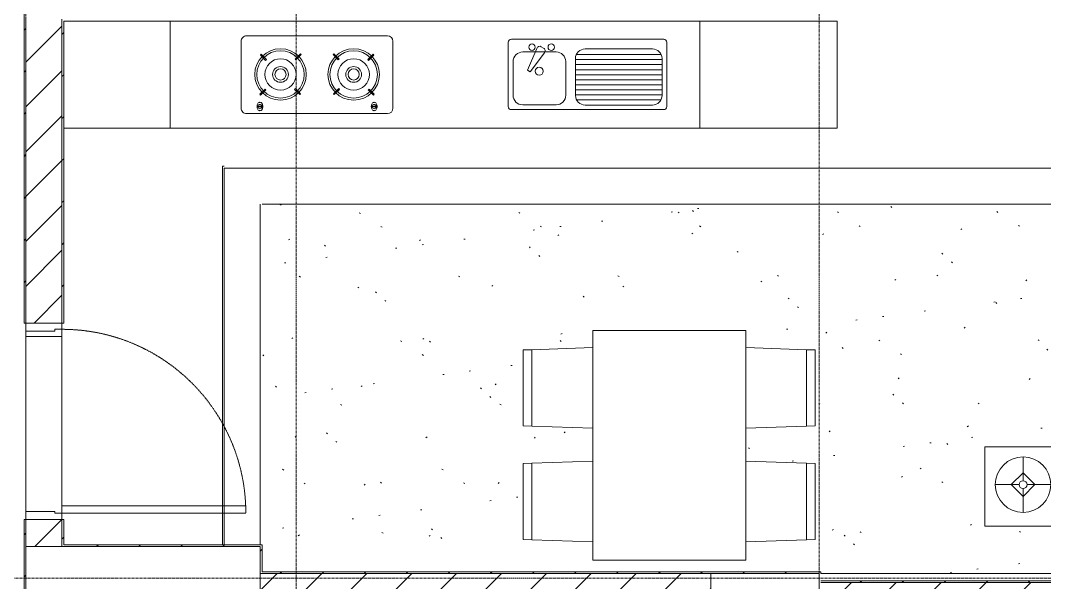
# Model space of a CAD drawing. Header units: millimetres. Extents: x 5357 to 201988, y -16345 to 109895.
# Drawn here: x 44423 to 50103, y 53512 to 56631 of the extents above; entities that cross this region are included whole.
import ezdxf

# ---------------------------------------------------------------- set-up
doc = ezdxf.new("R2010")
doc.units = ezdxf.units.MM
doc.linetypes.add('Dash - Tight', pattern=[4.5, 3, -1.5])
doc.linetypes.add('Grid Line', pattern=[22.225, 12.7, -3.175, 3.175, -3.175])
for name, color, linetype, lineweight in [('0-1', 7, 'Continuous', 5), ('A-CLNG-PATT', 13, 'Continuous', 9), ('A-DETL-GENF-3', 92, 'Dash - Tight', 9), ('A-DOOR', 31, 'Continuous', 9), ('A-DOOR-FRAM', 31, 'Continuous', 9), ('A-FLOR-1', 10, 'Continuous', 9), ('A-FLOR-2', 53, 'Continuous', 9), ('A-WALL', 113, 'Continuous', 9), ('A-WALL-4', 113, 'Continuous', 18), ('A-WALL-PATT-2', 53, 'Continuous', 9), ('A-WALL-PATT-3', 111, 'Continuous', 9), ('I-FURN', 30, 'Continuous', 9), ('I-FURN-1', 53, 'Continuous', 9), ('I-WALL-1', 9, 'Continuous', 18), ('I-WALL-3', 2, 'Continuous', 18), ('S-COLS-2', 9, 'Continuous', 18), ('S-GRID-1', 1, 'Grid Line', 9)]:
    doc.layers.add(name, color=color, linetype=linetype, lineweight=lineweight)
pattern_1 = [(45, (0, 0), (-116.6726188957803, 116.6726188957803), [])]
pattern_2 = [(45, (0, 0), (-124.4507934888324, 124.4507934888324), [])]

# ---------------------------------------------------------------- blocks, each defined once
blk = doc.blocks.new('NCV_TKTC_KET CAU_rvt-1-TKCS_MB SÂN ĐƯỜNG NỘI BỘ')
at = {"layer": 'A-FLOR-1'}
for p, q in [((44452.56428701642, 54906.9360380447), (44452.56428701642, 54951.9360380447)), ((44452.56428701642, 53906.9360380447), (44452.56428701642, 54906.9360380447)), ((44452.56428701642, 53861.93603804471), (44452.56428701642, 53906.9360380447))]:
    blk.add_line(p, q, dxfattribs=at)
at = {"layer": 'S-COLS-2'}
for p, q in [((44452.56428701634, 53711.9360380447), (44452.56428701633, 53361.9360380447)), ((45752.56428701634, 53711.93603804465), (44452.56428701634, 53711.9360380447)), ((45752.56428701632, 53361.93603804465), (45752.56428701634, 53711.93603804465)), ((48252.56428846074, 53562.25968839534), (48252.56428846074, 53362.25968839533)), ((48852.56428846074, 53562.25968839532), (48252.56428846074, 53562.25968839534)), ((48852.56428846074, 53362.25968839532), (48852.56428846074, 53562.25968839532))]:
    blk.add_line(p, q, dxfattribs=at)
blk = doc.blocks.new('HE BEP A - HE BEP A-431959-TKCS_MB SÂN ĐƯỜNG NỘI BỘ')
at = {"layer": 'I-FURN'}
for p, q in [((3.504076755780261, -10.97493141551422), (765.8784454304259, -10.97493141551422)), ((3.504076755780261, -605.3383997575129), (3.504076755780261, -10.97493141551424)), ((765.8784454304259, -10.9749314155124), (765.8784454304259, -605.3383997575129)), ((765.8784454304259, -10.9749314155124), (765.8784454304259, -605.3383997575129)), ((4293.504076755151, -10.9749314155124), (765.878445430426, -10.9749314155124)), ((3703.50407675578, -605.3383997575093), (3703.50407675578, -10.97493141551242)), ((3279.140608413786, -92.15666558653685), (2497.493246898267, -92.15666558653702)), ((948.3784454304345, -131.6783997575885), (948.3784454304345, -487.8383997575886)), ((1810.45008991465, -114.1783997575885), (965.8784454304345, -114.1783997575885)), ((981.4518925105618, -167.9237688826775), (1448.704998350307, -167.9237688826775)), ((1028.388445430434, -139.9237688826774), (1401.768445430435, -139.9237688826774)), ((1562.463064714611, -140.8483997575885), (1747.940089914654, -140.8483997575885)), ((1827.95008991465, -487.8383997575886), (1827.95008991465, -131.6783997575884)), ((2467.49324689824, -494.1566655865153), (2467.49324689824, -122.1566655865108)), ((2555.133695520071, -129.2930088717994), (2587.605695520051, -129.2930088717994)), ((2555.133695520071, -133.2530088717986), (2555.133695520071, -129.2930088717994)), ((2587.605695520051, -133.2530088717986), (2555.133695520071, -133.2530088717986)), ((2587.605695520051, -129.2930088717994), (2587.605695520051, -133.2530088717986)), ((3189.028159791988, -129.293008871808), (3189.028159791988, -133.2530088718159)), ((3221.500159791968, -129.293008871808), (3189.028159791988, -129.293008871808)), ((3189.028159791988, -133.2530088718159), (3221.500159791968, -133.2530088718159)), ((3221.500159791968, -133.2530088718159), (3221.500159791968, -129.293008871808)), ((3309.140608413786, -494.1566655865326), (3309.140608413786, -122.1566655865369)), ((975.0484454304344, -397.7337688826775), (975.0484454304344, -193.2637688826774)), ((975.0484454304344, -195.9237688826774), (1455.108445430435, -195.9237688826774)), ((975.0484454304344, -223.9237688826775), (1455.108445430435, -223.9237688826775)), ((1455.108445430435, -193.2637688826771), (1455.108445430435, -397.7337688826775)), ((1509.123064714611, -380.8783997575886), (1509.123064714611, -194.1883997575885)), ((1801.28008991465, -194.1883997575882), (1801.28008991465, -380.8783997575886)), ((2575.264909680962, -194.8943525879957), (2570.871001904135, -199.2882603648186)), ((2570.871001904135, -199.2882603648186), (2599.996488278345, -228.4137467390329)), ((2604.390396055172, -224.0198389622101), (2575.264909680962, -194.8943525879955)), ((2599.996488278345, -228.4137467390333), (2604.390396055172, -224.0198389622101)), ((2792.823798953181, -197.6516233164884), (2763.698312578971, -226.7771096906987)), ((2763.698312578971, -226.7771096906984), (2768.092220355789, -231.171017467521)), ((2768.092220355789, -231.171017467521), (2797.217706729999, -202.0455310933154)), ((2797.217706729999, -202.0455310933151), (2792.823798953181, -197.6516233164884)), ((2979.41614858204, -202.0455310933155), (2983.810056358859, -197.6516233164885)), ((3008.54163495625, -231.1710174675253), (2979.41614858204, -202.0455310933155)), ((2983.810056358859, -197.6516233164888), (3012.935542733077, -226.7771096907026)), ((3012.935542733077, -226.7771096907026), (3008.54163495625, -231.1710174675253)), ((3172.243459256867, -224.0198389622187), (3201.368945631077, -194.8943525880132)), ((3176.637367033694, -228.4137467390458), (3172.243459256867, -224.0198389622187)), ((3205.762853407904, -199.288260364836), (3176.637367033694, -228.4137467390458)), ((3201.368945631077, -194.8943525880132), (3205.762853407904, -199.288260364836)), ((975.0484454304344, -251.9237688826815), (1455.108445430435, -251.9237688826815)), ((975.0484454304344, -279.9237688826815), (1455.108445430435, -279.9237688826815)), ((975.0484454304344, -307.9237688826816), (1455.108445430435, -307.9237688826816)), ((975.0484454304344, -335.9237688826775), (1455.108445430435, -335.9237688826775)), ((1706.20720022442, -324.3699485386768), (1627.300742773587, -429.4175863281358)), ((1670.084494664034, -454.118684328025), (1721.60514250441, -333.2599485386809)), ((1721.60514250441, -333.2599485386809), (1706.20720022442, -324.3699485386768)), ((975.0484454304344, -363.9237688826775), (1455.108445430435, -363.9237688826775)), ((975.0484454304344, -391.9237688826775), (1455.108445430435, -391.9237688826775)), ((2573.628272632606, -416.8471496370369), (2602.753759006816, -387.7216632628314)), ((2607.147666783643, -392.1155710396498), (2578.022180409433, -421.241057413864)), ((2602.753759006816, -387.7216632628314), (2607.147666783643, -392.1155710396498)), ((2766.455583307441, -394.8728417681423), (2770.84949108426, -390.4789339913196)), ((2795.581069681651, -423.9983281423566), (2766.455583307441, -394.8728417681423)), ((2770.84949108426, -390.4789339913196), (2799.974977458469, -419.6044203655294)), ((3005.784364227762, -390.4789339913194), (2976.658877853561, -419.6044203655337)), ((2981.052785630379, -423.9983281423565), (3010.178272004598, -394.8728417681467)), ((3010.178272004598, -394.8728417681471), (3005.784364227762, -390.4789339913194)), ((3173.880096305215, -387.7216632628443), (3169.486188528379, -392.1155710396671)), ((3169.486188528379, -392.1155710396671), (3198.611674902598, -421.2410574138812)), ((3203.005582679425, -416.8471496370543), (3173.880096305215, -387.7216632628443)), ((979.8831931375125, -419.9237688826775), (1450.273697723356, -419.9237688826775)), ((1401.768445430435, -451.0737688826775), (1028.388445430434, -451.0737688826775)), ((1747.940089914654, -434.2183997575886), (1562.463064714611, -434.2183997575886)), ((2578.022180409433, -421.241057413864), (2573.628272632606, -416.8471496370369)), ((2799.974977458469, -419.6044203655294), (2795.581069681651, -423.9983281423566)), ((2976.658877853561, -419.6044203655337), (2981.052785630379, -423.9983281423565)), ((3198.611674902598, -421.2410574138809), (3203.005582679425, -416.8471496370543)), ((965.8784454304345, -505.3383997575887), (1810.45008991465, -505.3383997575887)), ((1644.557462357295, -463.2863365827062), (1632.150649477289, -456.1232546426604)), ((3279.140608413786, -524.1566655865327), (2497.493246898241, -524.1566655865328)), ((765.8784454304259, -605.3383997575129), (3.504076755780257, -605.3383997575129)), ((765.8784454304259, -605.3383997575093), (4293.504076755169, -605.3383997575093))]:
    blk.add_line(p, q, dxfattribs=at)
for centre, radius in [((2685.422989681303, -309.4463403651718), 142.5599999999999), ((3091.210865630732, -309.4463403651804), 142.5599999999998), ((2685.422989681303, -309.4463403651718), 131.3286298275365), ((2685.422989681303, -309.4463403651718), 87.21070877730739), ((3091.210865630732, -309.4463403651804), 131.3286298275364), ((3091.210865630732, -309.4463403651804), 87.21070877730742), ((2685.422989681303, -309.4463403651718), 43.55999999999994), ((2685.422989681303, -309.4463403651718), 30.88799999999991), ((3091.210865630732, -309.4463403651804), 43.55999999999994), ((3091.210865630732, -309.4463403651804), 30.88799999999991), ((1656.320617365511, -327.5383997575885), 22.22500000000014), ((1589.446180544893, -460.8883997575886), 17.7800000000002), ((1696.126180544893, -460.8883997575886), 17.77999999999997)]:
    blk.add_circle(centre, radius, dxfattribs=at)
for centre, radius, start, end in [((2497.493246898267, -122.1566655865109), 30.00000000000047, 90.00000000000014, 179.9999999999998), ((2574.767909230058, -125.4876707104864), 18.11861001217933, 120.7976232659804, 145.2039737219278), ((2571.369695520068, -119.7865764954342), 11.4815676236105, 90.00000000003584, 120.7976232659794), ((2571.369695520068, -119.7865764954159), 11.48156762359241, 59.20237673391859, 90.00000000003405), ((2567.971481810017, -125.4876707105461), 18.11861001225915, 34.7960262780647, 59.20237673391756), ((3208.662373502031, -125.4876707105634), 18.11861001225941, 120.7976232660472, 145.2039737219349), ((3205.264159791976, -119.7865764954174), 11.4815676235762, 89.99999999998866, 120.7976232660477), ((3205.264159791976, -119.7865764954674), 11.48156762362636, 59.20237673385844, 89.99999999998646), ((3201.865946081986, -125.4876707104835), 18.11861001216452, 34.79602627819592, 59.20237673385956), ((3279.140608413786, -122.1566655865369), 30, 359.9999999999996, 89.99999999999997), ((965.8784454304345, -131.6783997575885), 17.49999999999995, 89.99999999999997, 180), ((1028.388445430434, -193.2637688826774), 53.33999999999991, 89.99999999999997, 180), ((1401.768445430435, -193.2637688826774), 53.3399999999999, 4.293748819975748e-13, 89.99999999999994), ((1562.463064714611, -194.1883997575885), 53.33999999999992, 89.99999999999997, 180), ((1747.940089914654, -194.1883997575885), 53.34000000000003, 3.053332494204976e-13, 90.00000000000006), ((1810.45008991465, -131.6783997575885), 17.50000000000024, 1.828818941841522e-13, 90.00000000000018), ((2588.639246875906, -131.6690088718025), 33.50555135583532, 163.9418891867892, 180), ((2588.63924687573, -131.6690088718591), 33.50555135565901, 180, 196.0581108132095), ((2580.144271663676, -129.2237869778884), 24.66565803255975, 145.2039737219275, 163.9418891867892), ((2580.144271663639, -134.1142307657327), 24.66565803252894, 196.0581108132093, 214.7960262782432), ((2571.28398249861, -131.2537851611874), 11.61634037983723, 9.717745764959913, 170.2822542350402), ((2571.28398249861, -131.2537851611874), 11.61634037983761, 189.9101980138736, 350.0898019861253), ((2574.767909230058, -137.8503470331332), 18.11861001217964, 214.7960262782434, 239.2023767340886), ((2571.369695520076, -143.5514412481876), 11.48156762361294, 239.2023767340879, 269.9999999999225), ((2571.36969552005, -143.5514412481718), 11.48156762362864, 270.0000000000523, 300.7976232660027), ((2567.971481810079, -137.8503470331557), 18.11861001215763, 300.7976232660025, 325.2039737212986), ((2562.595119376287, -129.2237869780256), 24.66565803277637, 16.05811081182265, 34.79602627806511), ((2562.595119376438, -134.11423076565), 24.66565803261593, 325.2039737212986, 343.9418891878975), ((2554.100144163939, -131.6690088717505), 33.50555135611194, 0, 16.05811081182252), ((2554.10014416416, -131.6690088719003), 33.50555135589101, 343.9418891878975, 0), ((3222.533711148105, -131.6690088717988), 33.50555135611648, 163.9418891879758, 180), ((3222.533711147868, -131.6690088718845), 33.50555135587972, 180, 196.0581108124368), ((3214.038735935762, -129.2237869780429), 24.66565803277667, 145.2039737219352, 163.9418891879758), ((3214.038735935593, -134.1142307656872), 24.66565803259204, 196.0581108124369, 214.7960262784821), ((3208.662373501975, -137.8503470331462), 18.11861001217956, 214.7960262784818, 239.2023767340184), ((3205.349872813434, -131.2537851612047), 11.61634037983771, 9.717745765003631, 170.2822542349957), ((3205.349872813434, -131.2537851612047), 11.61634037983732, 189.9101980138738, 350.0898019861258), ((3205.264159791985, -143.5514412481984), 11.48156762361044, 239.2023767340202, 269.9999999999649), ((3205.264159791976, -143.5514412481825), 11.4815676236263, 270.0000000000132, 300.7976232661386), ((3201.865946081986, -137.8503470331664), 18.11861001216446, 300.7976232661387, 325.2039737213684), ((3196.489583648364, -129.2237869779057), 24.66565803255964, 16.05811081321114, 34.796026278196), ((3196.489583648418, -134.1142307657213), 24.66565803252836, 325.2039737213684, 343.9418891871853), ((3187.994608436133, -131.6690088718198), 33.50555135583532, 0, 16.05811081321098), ((3187.994608436314, -131.6690088719074), 33.50555135565446, 343.9418891871855, 0), ((1562.463064714611, -380.8783997575886), 53.33999999999992, 180, 269.9999999999996), ((1747.940089914654, -380.8783997575886), 53.33999999999991, 269.9999999999996, 2.862499213317165e-14), ((1028.388445430434, -397.7337688826775), 53.33999999999992, 180, 269.9999999999996), ((1401.768445430435, -397.7337688826775), 53.33999999999991, 269.9999999999996, 2.862499213317165e-14), ((1641.027774104889, -440.7178965375706), 17.78000000000015, 140.5382460680564, 240.047897770741), ((1653.434586984897, -447.8809784776176), 17.78000000000014, 240.0478977706276, 339.4620873726325), ((965.8784454304345, -487.8383997575886), 17.5, 180, 269.9999999999996), ((1810.45008991465, -487.8383997575886), 17.50000000000023, 269.9999999999996, 0), ((2497.493246898241, -494.1566655865153), 30.00000000000045, 180, 269.9999999999996), ((3279.140608413786, -494.1566655865326), 30.00000000000005, 269.9999999999996, 5.088887490341627e-14)]:
    blk.add_arc(centre, radius, start, end, dxfattribs=at)
at = {"layer": 'I-FURN-1'}
for p, q in [((3.504076755780392, -10.97493141551242), (4293.504076755151, -10.97493141551242)), ((3.504076755780392, -605.3383997575129), (3.504076755780392, -10.97493141551242)), ((4293.504076755169, -605.3383997575129), (3.504076755780392, -605.3383997575129))]:
    blk.add_line(p, q, dxfattribs=at)
blk = doc.blocks.new('RES_BAN AN 1 - RES_BAN AN 1-V54-TKCS_MB SÂN ĐƯỜNG NỘI BỘ')
at = {"layer": 'I-FURN-1'}
for p, q in [((-424.9999999999931, 0), (-424.9999999999931, -1274.999999999986)), ((425, 0), (-424.9999999999931, 0)), ((425, -1274.999999999986), (425, 0)), ((-761.8526126244693, -113.5159573032974), (-809.6054216132419, -115.1077176029344)), ((-761.8526126244693, -113.5159573032974), (-424.9999999999931, -102.2875368824161)), ((-761.8526126244693, -538.5159573032627), (-761.8526126244693, -113.5159573032973)), ((-761.8526126244693, -538.5159573032627), (-761.8526126244693, -113.5159573032973)), ((-424.9999999999931, -102.2875368824161), (-424.9999999999931, -549.7443777240675)), ((425, -102.2875368824161), (425, -549.7443777240675)), ((761.8526126244833, -113.5159573032974), (425, -102.2875368824161)), ((761.8526126244833, -538.5159573032557), (761.8526126244833, -113.5159573032973)), ((761.8526126244833, -113.5159573032974), (761.8526126244833, -538.5159573032557)), ((809.605421613249, -115.1077176029344), (761.8526126244833, -113.5159573032974)), ((-809.6054216132419, -115.1077176029344), (-809.6054216132419, -536.9241970036323)), ((809.605421613249, -536.9241970036325), (809.605421613249, -115.1077176029344)), ((-809.6054216132419, -536.9241970036323), (-761.8526126244693, -538.5159573032627)), ((-424.9999999999931, -549.7443777240675), (-761.8526126244693, -538.5159573032627)), ((425, -549.7443777240675), (761.8526126244833, -538.5159573032627)), ((761.8526126244833, -538.5159573032557), (809.605421613249, -536.9241970036325)), ((-761.8526126244693, -743.7500000000452), (-424.9999999999931, -732.521579579171)), ((-424.9999999999931, -732.521579579171), (-424.9999999999931, -1179.978420420815)), ((425, -732.521579579171), (425, -1179.978420420815)), ((761.8526126244833, -743.7500000000452), (424.9999999999999, -732.521579579171)), ((-809.605421613235, -745.3417602996824), (-761.8526126244693, -743.7500000000522)), ((-809.605421613235, -1167.158239700387), (-809.605421613235, -745.3417602996824)), ((-761.8526126244693, -1168.75000000001), (-761.8526126244693, -743.7500000000522)), ((-761.8526126244693, -743.7500000000522), (-761.8526126244693, -1168.75000000001)), ((761.8526126244833, -743.7500000000522), (809.6054216132557, -745.3417602996824)), ((761.8526126244833, -1168.75000000001), (761.8526126244833, -743.7500000000522)), ((761.8526126244833, -1168.75000000001), (761.8526126244833, -743.7500000000522)), ((809.6054216132557, -745.3417602996824), (809.6054216132557, -1167.158239700387)), ((-761.8526126244693, -1168.75000000001), (-809.605421613235, -1167.158239700387)), ((-424.9999999999931, -1179.978420420815), (-761.8526126244693, -1168.75000000001)), ((425, -1179.978420420815), (761.8526126244834, -1168.75000000001)), ((809.6054216132557, -1167.158239700387), (761.8526126244833, -1168.75000000001)), ((-424.9999999999931, -1274.999999999986), (424.9999999999999, -1274.999999999986))]:
    blk.add_line(p, q, dxfattribs=at)
blk = doc.blocks.new('LOBBY_SOFA_1 - LOBBY_SOFA_1-V55-TKCS_MB SÂN ĐƯỜNG NỘI BỘ')
at = {"layer": 'I-FURN'}
for p, q in [((-2128.302792475603, 1548.523632542166), (-1160.302792475581, 1548.523632542166)), ((-2172.302792475593, 1064.523632542172), (-2172.302792475593, 1504.523632542176)), ((-1116.302792475591, 1504.523632542176), (-1116.302792475591, 1064.523632542172)), ((-1160.302792475581, 1020.523632542165), (-2128.302792475603, 1020.523632542165)), ((-2688.207177523056, 633.5195547443346), (-3128.207177523057, 633.5195547443346)), ((-3128.207177523057, 633.5195547443346), (-3128.207177523057, 193.5195547443324)), ((-2688.207177523056, 193.5195547443324), (-2688.207177523056, 633.5195547443346)), ((-2556.031877043275, 660.0000000000033), (-708.0318770432655, 660.0000000000033)), ((-2556.031877043275, 0), (-2556.031877043275, 660.0000000000033)), ((-2457.031877043275, 66.00000000000033), (-2457.031877043275, 660.0000000000033)), ((-1907.031877043272, 143.0000000000007), (-1907.031877043272, 660.0000000000033)), ((-1357.031877043269, 143.0000000000007), (-1357.031877043269, 660.0000000000033)), ((-807.0318770432661, 660.0000000000033), (-807.0318770432661, 66.00000000000036)), ((-708.0318770432656, 660.0000000000033), (-708.0318770432656, 0)), ((-575.8565765634854, 633.5195547443346), (-135.8565765634831, 633.5195547443346)), ((-575.8565765634854, 193.5195547443324), (-575.8565765634854, 633.5195547443346)), ((-135.8565765634831, 633.5195547443346), (-135.8565765634831, 193.5195547443324)), ((-2915.438876312456, 444.9580728429417), (-2915.438876312456, 576.9580728429423)), ((-348.6248777740852, 444.9580728429417), (-348.6248777740852, 576.9580728429423)), ((-2981.438876312456, 422.9580728429416), (-2915.438876312456, 488.9580728429418)), ((-2915.438876312456, 488.9580728429419), (-2849.438810312455, 422.9580728429416)), ((-348.6248777740852, 488.9580728429419), (-414.6249437740855, 422.9580728429416)), ((-282.6248777740848, 422.9580728429416), (-348.6248777740852, 488.9580728429419)), ((-2937.438876312455, 422.9580728429416), (-3069.438876312456, 422.9580728429416)), ((-2915.438876312456, 356.9580508429413), (-2981.438876312456, 422.9580728429414)), ((-2849.438810312455, 422.9580728429416), (-2915.438876312456, 356.9580508429414)), ((-2915.438876312456, 268.9580728429409), (-2915.438876312456, 400.9580728429414)), ((-2893.438876312456, 422.9580728429416), (-2761.438876312455, 422.9580728429416)), ((-370.6248777740853, 422.9580728429416), (-502.6248777740859, 422.9580728429416)), ((-414.6249437740855, 422.9580728429416), (-348.6248777740852, 356.9580508429412)), ((-348.6248777740852, 356.9580508429412), (-282.6248777740848, 422.9580728429416)), ((-348.6248777740852, 268.9580728429409), (-348.6248777740852, 400.9580728429414)), ((-326.624877774085, 422.9580728429416), (-194.6248777740844, 422.9580728429416)), ((-3128.207177523057, 193.5195547443324), (-2688.207177523056, 193.5195547443324)), ((-135.8565765634831, 193.5195547443324), (-575.8565765634854, 193.5195547443324)), ((-807.0318770432661, 143.0000000000007), (-2457.031877043275, 143.0000000000007)), ((-807.0318770432661, 66.00000000000033), (-2457.031877043275, 66.00000000000033)), ((-708.0318770432656, 0), (-2556.031877043275, 0))]:
    blk.add_line(p, q, dxfattribs=at)
for centre, radius in [((-2915.438876312456, 422.9580728429416), 154.0000000000009), ((-348.6248777740852, 422.9580728429416), 154.0000000000008), ((-2915.438876312456, 422.9580728429416), 22), ((-348.6248777740852, 422.9580728429416), 22.00000000000018)]:
    blk.add_circle(centre, radius, dxfattribs=at)
for centre, radius, start, end in [((-2128.302792475603, 1504.523632542176), 44.00000000002483, 90.00000000000017, 179.9999999999996), ((-1160.302792475581, 1504.523632542176), 43.99999999999, 0, 90), ((-2128.302792475603, 1064.523632542172), 44.00000000002474, 179.9999999999999, 269.9999999999998), ((-1160.302792475581, 1064.523632542172), 43.99999999999, 269.9999999999996, 0)]:
    blk.add_arc(centre, radius, start, end, dxfattribs=at)
at = {"layer": 'I-FURN-1'}
for p, q in [((-2128.302792475603, 1548.523632542166), (-1160.302792475581, 1548.523632542166)), ((-2172.302792475593, 1064.523632542172), (-2172.302792475593, 1504.523632542176)), ((-1116.302792475591, 1504.523632542176), (-1116.302792475591, 1064.523632542172)), ((-1160.302792475581, 1020.523632542165), (-2128.302792475603, 1020.523632542165)), ((-3128.207177523057, 633.5195547443346), (-2688.207177523056, 633.5195547443346)), ((-3128.207177523057, 193.5195547443324), (-3128.207177523057, 633.5195547443346)), ((-2688.207177523056, 633.5195547443346), (-2688.207177523056, 193.5195547443324)), ((-2556.031877043275, 660.0000000000033), (-708.0318770432655, 660.0000000000033)), ((-2556.031877043275, 0), (-2556.031877043275, 660.0000000000033)), ((-708.0318770432655, 660.0000000000033), (-708.0318770432655, 0)), ((-575.8565765634851, 633.5195547443429), (-135.8565765634833, 633.5195547443429)), ((-575.8565765634851, 193.5195547443407), (-575.8565765634851, 633.5195547443429)), ((-135.8565765634833, 633.5195547443429), (-135.8565765634833, 193.5195547443406)), ((-2688.207177523056, 193.5195547443324), (-3128.207177523057, 193.5195547443324)), ((-135.8565765634833, 193.5195547443407), (-575.8565765634851, 193.5195547443407)), ((-708.0318770432655, 0), (-2556.031877043275, 0))]:
    blk.add_line(p, q, dxfattribs=at)
for centre, radius, start, end in [((-2128.302792475603, 1504.523632542176), 44.00000000002483, 90.00000000000017, 180.0000000000001), ((-1160.302792475581, 1504.523632542176), 43.99999999999, 2.960807267108529e-13, 90.00000000000031), ((-2128.302792475603, 1064.523632542172), 44.00000000002437, 180.0000000000001, 270.0000000000001), ((-1160.302792475581, 1064.523632542172), 43.99999999998995, 269.9999999999998, 1.494860700287853e-13)]:
    blk.add_arc(centre, radius, start, end, dxfattribs=at)
blk = doc.blocks.new('NCV_TKTC_TANG 1_rvt-1-TKCS_MB SÂN ĐƯỜNG NỘI BỘ')
at = {"layer": 'A-WALL-PATT-2'}
h = blk.add_hatch(dxfattribs=at)
h.set_pattern_fill('FP_2', color=256, style=0, pattern_type=2)
h.set_pattern_definition(pattern_1)
h.paths.add_polyline_path([(44662.56428701647, 53711.93603804477), (44662.56428701646, 53861.94793207312), (44652.56513651775, 53861.93603804476), (44652.56428701646, 53711.93603804477)])
h.paths.add_polyline_path([(44652.56428701646, 54951.94793207312), (44662.56428701645, 54951.94793207312), (44662.56428701645, 56636.93603804539), (44652.56428701646, 56635.29849079512), (44652.56428701646, 56032.5725697034)])
h = blk.add_hatch(dxfattribs=at)
h.set_pattern_fill('FP_2', color=256, style=0, pattern_type=2)
h.set_pattern_definition(pattern_1)
h.paths.add_polyline_path([(45301.59218899773, 53711.93603804468), (45762.5642870165, 53711.93603804468), (45762.5642870165, 53721.93603804468), (44662.56428701647, 53721.93603804469), (44662.56428701647, 53711.93603804477)])
h = blk.add_hatch(dxfattribs=at)
h.set_pattern_fill('FP_2', color=256, style=0, pattern_type=2)
h.set_pattern_definition(pattern_1)
h.paths.add_polyline_path([(45752.63561799267, 53571.93603804541), (45762.5642870165, 53571.93603804541), (45762.5642870165, 53711.93603804468), (45752.56428701652, 53711.93603804468), (45752.56428701652, 53571.93603804541)])
h = blk.add_hatch(dxfattribs=at)
h.set_pattern_fill('FP_2', color=256, style=0, pattern_type=2)
h.set_pattern_definition(pattern_1)
h.paths.add_polyline_path([(48862.56428701644, 53561.93603804507), (48862.56428701644, 53571.93603804541), (45752.56428701652, 53571.93603804541), (45752.88793736649, 53562.25968839539), (48852.56428863654, 53561.93603812849)])
h = blk.add_hatch(dxfattribs=at)
h.set_pattern_fill('FP_2', color=256, style=0, pattern_type=2)
h.set_pattern_definition(pattern_1)
h.paths.add_polyline_path([(49152.99110939098, 53511.93603804539), (52602.56428701639, 53513.85911496846), (52602.56428701639, 53521.9360380454), (48862.56428701644, 53521.9360380454), (48862.56428701644, 53511.93603804539), (49152.56428701646, 53511.93603804539)])
at = {"layer": 'A-FLOR-1'}
for p, q in [((44652.56428701703, 54877.36286042137), (44652.564287017, 53896.93603804471)), ((44652.56428701642, 53896.93603804471), (44652.56428701642, 54665.43456353963)), ((44652.56428701642, 53861.94793207306), (44652.56428701642, 53896.93603804471)), ((44652.564287017, 53896.93603804471), (44652.564287017, 53861.94793207306)), ((48852.5642870164, 53511.93603804531), (48852.5642870164, 53561.93603804534))]:
    blk.add_line(p, q, dxfattribs=at)
at = {"layer": 'A-FLOR-2'}
for p, q in [((44452.63561799392, 54877.36286042138), (44452.63561799392, 53906.93157985861)), ((44652.56428701703, 54877.36286042137), (44452.63561799392, 54877.36286042138)), ((44652.56428701642, 54916.93603804471), (44652.56428701642, 53896.93603804471)), ((44652.564287017, 53896.93603804471), (44652.56428701703, 54877.36286042137))]:
    blk.add_line(p, q, dxfattribs=at)
at = {"layer": 'I-WALL-1'}
for p, q in [((44652.5642870164, 56636.93603804532), (44652.56428701641, 54951.94793207307)), ((44662.56428701642, 54951.94793207307), (44662.56428701641, 56626.93603804533)), ((44652.56428701641, 54951.94793207307), (44662.56428701642, 54951.94793207307)), ((44662.56428701642, 53861.94793207306), (44652.56428701642, 53861.94793207306)), ((44652.56428701642, 53861.93603804471), (44652.56428701642, 53711.93603804464)), ((44662.56428701642, 53721.93603804462), (44662.56428701642, 53861.94793207306)), ((44652.56428701642, 53711.93603804464), (44662.56428701642, 53711.93603804464)), ((45762.56428701646, 53721.93603804464), (44662.56428701642, 53721.93603804464)), ((44662.56428701642, 53711.93603804464), (45752.56428701644, 53711.93603804464)), ((45752.56428701645, 53711.93603804464), (45752.56428701645, 53571.93603804534)), ((45762.56428701646, 53711.93603804464), (45762.56428701646, 53721.93603804464)), ((45762.56428701646, 53571.93603804534), (45762.56428701646, 53711.93603804464)), ((45752.56428701645, 53571.93603804534), (45752.56428701645, 53561.93603804535)), ((48325.95549072001, 53571.93603804535), (45762.56428701646, 53571.93603804534)), ((48862.56428701639, 53571.93603804535), (48327.67363569026, 53571.93603804535)), ((48862.56428701639, 53561.93603804536), (48862.56428701639, 53571.93603804535)), ((45752.56428701645, 53561.93603804535), (48852.56428701639, 53561.93603804536)), ((52742.56428701597, 53521.93603804533), (48862.56428701639, 53521.93603804534)), ((48862.56428701639, 53511.93603804534), (52742.56428701597, 53511.93603804534))]:
    blk.add_line(p, q, dxfattribs=at)
at = {"layer": 'I-FURN-1', "rotation": 180}
for name, p in [('HE BEP A - HE BEP A-431959-TKCS_MB SÂN ĐƯỜNG NỘI BỘ', (48956.06836377213, 56021.59763828783)), ('RES_BAN AN 1 - RES_BAN AN 1-V54-TKCS_MB SÂN ĐƯỜNG NỘI BỘ', (48021.31772675517, 53635.17248576734))]:
    blk.add_blockref(name, p, dxfattribs=at)
at = {"layer": 'I-FURN-1'}
blk.add_blockref('LOBBY_SOFA_1 - LOBBY_SOFA_1-V55-TKCS_MB SÂN ĐƯỜNG NỘI BỘ', (52899.05216884761, 53632.027732876), dxfattribs=at)
blk = doc.blocks.new('FD_05 - FD_05-1000x2200mm-835434-TKCS_MB SÂN ĐƯỜNG NỘI BỘ')
at = {"layer": 'A-DETL-GENF-3'}
for p, q in [((469.999999999995, 100.0000000000001), (469.999999999995, 1120)), ((469.999999999995, 1120), (509.999999999995, 1120)), ((509.999999999995, 1120), (509.999999999995, 100.0000000000001)), ((509.999999999995, 100.0000000000001), (469.999999999995, 100.0000000000001))]:
    blk.add_line(p, q, dxfattribs=at)
blk.add_arc((509.999999999994, 99.99999999999459), 1019.999999999998, 92.2474696181427, 179.9999999999999, dxfattribs=at)
at = {"layer": 'A-DOOR-FRAM'}
for p, q in [((-510.0000000000078, 99.99999999998623), (-545.0000000000078, 99.99999999998633)), ((-545.0000000000078, 99.99999999998633), (-545.0000000000085, -99.99999999999825)), ((-510.000000000008, 59.99999999998626), (-510.0000000000078, 99.99999999998623)), ((-500.000000000008, 59.99999999998619), (-510.000000000008, 59.99999999998626)), ((-500.0000000000085, -99.9999999999984), (-500.000000000008, 59.99999999998621)), ((509.9999999999922, 59.99999999998312), (499.9999999999919, 59.99999999998301)), ((499.9999999999919, 59.99999999998301), (499.9999999999912, -100.0000000000015)), ((544.999999999992, 99.99999999998299), (509.9999999999918, 99.99999999998292)), ((509.9999999999918, 99.99999999998292), (509.9999999999922, 59.99999999998312)), ((544.9999999999915, -100.0000000000018), (544.999999999992, 99.99999999998299)), ((-545.0000000000085, -99.99999999999825), (-500.0000000000085, -99.9999999999984)), ((499.9999999999912, -100.0000000000015), (544.9999999999915, -100.0000000000018))]:
    blk.add_line(p, q, dxfattribs=at)

msp = doc.modelspace()

# ---------------------------------------------------------------- hatches: boundary and pattern name
at = {"layer": 'A-CLNG-PATT'}
h = msp.add_hatch(dxfattribs=at)
h.set_pattern_fill('FP_4', color=256, style=0, pattern_type=2)
h.set_pattern_definition([(37.50000000000001, (0, 0), (-17.88236472072245, 546.9680205030227), [7.376, -424.107, 7.376, -475.204, -461.289]), (37.50000000000001, (0, 0), (-17.88236472072245, 546.9680205030227), [-914.063, 7.376, -453.913]), (7.499999999999999, (0, 0), (502.3874021811659, 801.1234366835483), [7.376, -225.398, 7.376, -381.526, -149.032]), (7.499999999999999, (0, 0), (502.3874021811659, 801.1234366835483), [-621.6759999999999, 7.376, -141.656]), (327.5, (-349.161, 0), (884.0132789874152, 1.606622207751172), [7.376, -134.559, 7.376, -503.591, -667.095]), (327.5, (-349.161, 0), (884.0132789874152, 1.606622207751172), [-652.9019999999999, 7.376, -659.7189999999999]), (317.5, (-349.161, 0), (853.3502552893566, 249.1463045031776), [7.376, -63.591, 7.376, -327.591, -383.225]), (317.5, (-349.161, 0), (853.3502552893566, 249.1463045031776), [-405.935, 7.376, -375.849])])
h.paths.add_polyline_path([(48862.63561799264, 44536.93603804465), (48862.63561799264, 44546.9360380447), (52727.56428701655, 44546.93603804467), (52727.56428701655, 45836.93603804467), (52717.56428701654, 45836.93603804467), (52717.56428701654, 45826.93603804467), (48852.56428846079, 45826.93603804467), (48852.56428846079, 44536.93603804465)])
h.paths.add_polyline_path([(53152.6356179918, 44546.93603804465), (53152.6356179918, 45137.36286042125), (52937.56428701656, 45136.93603804538), (52937.56428701656, 44546.93603804465), (53147.87099602, 44546.93603804465)])
h.paths.add_polyline_path([(52937.56428701656, 45237.36286042124), (53152.6356179918, 45237.36286042124), (53152.6356179918, 45836.93603804508), (52937.56428701656, 45836.93603804508), (52937.56428701656, 45240.83850323588)])
h.paths.add_polyline_path([(51452.49295603856, 46036.93603804467), (51452.49295603878, 50351.93603804463), (48862.49295604391, 50351.93603804463), (48862.49295604391, 50361.93603804463), (48852.56428846079, 50361.93603804463), (48852.63561799597, 46046.93603804466), (51442.49295603917, 46046.93603804466), (51442.49295603919, 46036.93603804467)])
h.paths.add_polyline_path([(53124.78284818368, 46036.93603804509), (53152.6356179918, 46036.93603804509), (53152.6356179918, 51661.93603804465), (52827.56428701656, 51661.93603804465), (52827.56428701656, 51851.93603804466), (50802.56428701639, 51851.93603804466), (50802.56428701639, 51461.9360380447), (48862.49295604391, 51461.9360380447), (48864.03141758238, 50571.93603804462), (51662.49295603878, 50571.93603804462), (51662.49295603877, 46048.61238769293), (52937.56428701656, 46046.36133366609), (52937.56428701656, 46036.93603804509), (53000.64510172555, 46036.93603804509)])
h.paths.add_polyline_path([(48862.49295604391, 50561.93603804462), (48862.4929560439, 50571.93603804462), (48852.56428846079, 50571.93603804462), (48852.56428846079, 50561.93603804462)])
h.paths.add_polyline_path([(50802.56428701639, 52021.93603804466), (53152.6356179918, 52021.93603804466), (53152.6356179918, 53301.93603804469), (50802.56428701639, 53301.93603804469), (50802.56428701639, 52692.93409066664)])
h.paths.add_polyline_path([(52602.56428701639, 53521.9360380454), (52602.56428701639, 53761.93603804449), (52742.56428701602, 53761.93603804449), (52743.52080875515, 53771.93603804449), (53152.6356179918, 53771.93603804449), (53152.6356179918, 55611.93603804474), (45752.63561799267, 55611.93603804476), (45752.63561799267, 53721.9360380447), (45762.5642870165, 53720.53897922116), (45762.5642870165, 53571.93603804541), (48862.56428701644, 53571.93603804541), (48862.56428701644, 53561.93603804507), (50802.56428701639, 53561.93603804539), (50802.56428701639, 53521.9360380454), (52564.18766105991, 53521.9360380454)])
h.paths.add_polyline_path([(52191.02029180442, 53632.02773287606), (50343.0202918044, 53632.02773287606), (50343.0202918044, 54292.02773287607), (52191.02029180442, 54292.02773287607), (52191.02029180442, 53733.13891008505)])
h.paths.add_polyline_path([(48144.34894883979, 53635.1724857674), (47596.31772675523, 53635.1724857674), (47596.31772675523, 53737.46002264982), (47211.71230514198, 53750.28020337033), (47211.71230514198, 54172.09668277104), (47596.31772675523, 54184.91686349147), (47596.31772675523, 54367.69406534657), (47211.71230514199, 54380.51424606704), (47211.71230514199, 54802.33072546779), (47596.31772675523, 54815.15090618821), (47596.31772675523, 54910.17248576738), (48446.31772675521, 54910.17248576738), (48446.31772675521, 54815.15090618821), (48830.92314836845, 54802.33072546779), (48830.92314836845, 54380.51424606709), (48446.31772675521, 54367.69406534657), (48446.31772675521, 54184.91686349147), (48830.92314836846, 54172.09668277107), (48830.92314836846, 53750.28020337033), (48446.31772675521, 53737.46002264982), (48446.31772675521, 53635.1724857674), (48288.33565955211, 53635.1724857674)])
h.paths.add_polyline_path([(52763.1955922842, 53825.54728762039), (52323.19559228419, 53825.54728762039), (52323.19559228419, 54265.5472876204), (52763.1955922842, 54265.5472876204), (52763.1955922842, 53844.66649072942)])
h.paths.add_polyline_path([(50152.56428701644, 53825.54728762041), (49770.84499132462, 53825.54728762041), (49770.84499132462, 54265.5472876204), (50210.84499132462, 54265.5472876204), (50210.84499132462, 53825.54728762041)])
h.paths.add_polyline_path([(50770.74937637208, 54652.55136541823), (50759.3613383876, 54654.05062906148), (50748.74937637204, 54658.44624765171), (50739.63667799984, 54665.43866704601), (50732.64425860556, 54674.55136541821), (50728.24864001535, 54685.1633274337), (50726.74937637208, 54696.55136541819), (50728.24864001534, 55147.93940340274), (50732.64425860553, 55158.55136541822), (50739.63667799985, 55167.66406379045), (50748.74937637206, 55174.65648318476), (50759.36133838758, 55179.052101775), (50770.74937637208, 55180.55136541827), (51750.13741435659, 55179.05210177495), (51760.74937637211, 55174.65648318474), (51769.8620747443, 55167.66406379043), (51776.85449413859, 55158.55136541824), (51781.25011272881, 55147.93940340277), (51782.74937637208, 55136.5513654182), (51781.25011272881, 54685.16332743374), (51776.85449413858, 54674.55136541821), (51769.85672695069, 54665.43456353968), (51760.74937637206, 54658.44624765171), (51750.13741435659, 54654.05062906152), (51738.7493763721, 54652.55136541823), (51140.23438640517, 54652.55136541823)])
at = {"layer": 'A-WALL-PATT-3'}
h = msp.add_hatch(dxfattribs=at)
h.set_pattern_fill('FP_2', color=256, style=0, pattern_type=2)
h.set_pattern_definition(pattern_1)
h.paths.add_polyline_path([(44452.56428701649, 49151.9360380447), (44452.63561799267, 49151.93603804737), (44452.56428701649, 51761.93603804462), (44442.63561799268, 51761.93603804462), (44442.63561799268, 49151.9360380447)])
h.paths.add_polyline_path([(44442.6356179927, 52751.93603804462), (44452.63561799271, 52751.93603804462), (44452.56428701649, 53861.93603804476), (44442.6356179927, 53861.93603804476), (44442.6356179927, 53061.93603804465)])
h.paths.add_polyline_path([(44452.56428701649, 54951.93603804477), (44452.56428701649, 62061.93603804478), (44442.6356179927, 62061.93603804478), (44442.6356179927, 54951.93603804477)])
h.paths.add_polyline_path([(44442.6356179927, 63151.93603804478), (44452.56428701649, 63151.93603804478), (44452.56385383241, 70111.93341252666), (44442.6356179927, 70111.57018438619), (44442.6356179927, 64527.93692790488)])
h = msp.add_hatch(dxfattribs=at)
h.set_pattern_fill('FP_1', color=256, style=0, pattern_type=2)
h.set_pattern_definition(pattern_2)
h.paths.add_polyline_path([(44652.56428701646, 53711.93603804477), (44652.56428701646, 53861.93603804476), (44452.56428701649, 53861.93603804476), (44452.63561799271, 53711.93603804477)])
h.paths.add_polyline_path([(44452.56428701649, 54951.93603804477), (44652.56428701646, 54951.93603804477), (44652.56428701646, 56635.29849079512), (44452.56428701649, 56634.23657406095), (44452.56428701649, 56479.74619469651)])
h.paths.add_polyline_path([(44452.63561799271, 56835.29849079512), (44652.56428701646, 56835.29849079512), (44652.56428701647, 61511.93603804449), (44452.56428701649, 61511.93603804475), (44452.56428701649, 56835.29849079512)])
h = msp.add_hatch(dxfattribs=at)
h.set_pattern_fill('FP_1', color=256, style=0, pattern_type=2)
h.set_pattern_definition(pattern_2)
h.paths.add_polyline_path([(48252.56428846079, 53362.25968839537), (48252.56428846079, 53562.25968839539), (45752.56428701652, 53561.93603804539), (45752.56428701652, 53362.25968839538), (48052.56428701639, 53362.25968970642)])
h = msp.add_hatch(dxfattribs=at)
h.set_pattern_fill('FP_1', color=256, style=0, pattern_type=2)
h.set_pattern_definition(pattern_2)
h.paths.add_polyline_path([(48852.5642884608, 53311.93603804485), (52602.56428701639, 53311.93603804485), (52602.56428701639, 53511.93603804539), (48852.5642884608, 53511.93603804539), (48852.56573589244, 53361.93603804464)])

# ---------------------------------------------------------------- linework, layer by layer
at = {"layer": 'A-WALL'}
for p, q in [((44452.56428701642, 56635.29849079506), (44452.56428701641, 54951.93603804471)), ((44452.63561799264, 54951.93603804471), (44452.63561799264, 56635.29849079505)), ((45542.63561799262, 53721.93603804465), (45542.63561799262, 55821.9360380447)), ((45552.63561799262, 55821.9360380447), (45542.63561799262, 55821.9360380447)), ((45552.63561799262, 53721.93603804465), (45552.63561799262, 55811.9360380447)), ((45552.63561799262, 55811.9360380447), (53152.63561799174, 55811.93603804468)), ((45752.63561799261, 55611.93603804471), (45752.63561799261, 53721.93603804462)), ((53142.63561799174, 55611.93603804468), (45762.63561799261, 55611.93603804471)), ((44452.56428701641, 53906.9360380447), (44452.56428701641, 54906.9360380447)), ((44652.56428701641, 54916.93603804471), (44652.56428701641, 53896.93603804471)), ((44452.56428701641, 53861.93603804472), (44452.56428701641, 53711.9360380447)), ((44452.63561799264, 53711.9360380447), (44452.63561799264, 53861.93603804472)), ((48852.56428846074, 53561.93603804463), (48852.56428846074, 53511.93603804531)), ((48862.56428701639, 53561.93603804463), (50802.56428701634, 53561.93603804464))]:
    msp.add_line(p, q, dxfattribs=at)
at = {"layer": 'A-WALL-4'}
for p, q in [((44652.56428701641, 54951.93603804471), (44652.56428701642, 56635.29849079506)), ((44652.56428701641, 53711.9360380447), (44652.56428701641, 53861.93603804472)), ((44452.56428701641, 53711.9360380447), (44652.56428701641, 53711.9360380447)), ((48252.56428846074, 53562.25968839532), (45752.56428701593, 53562.25968839533)), ((45752.56428701593, 53562.25968839533), (45752.56428701593, 53362.25968839533)), ((48252.56428846074, 53362.25968839532), (48252.56428846074, 53562.25968839532))]:
    msp.add_line(p, q, dxfattribs=at)
at = {"layer": 'I-WALL-3'}
for p, q in [((44442.63561799265, 62061.93603804472), (44442.63561799264, 54951.93603804471)), ((44442.63561799264, 54951.93603804471), (44452.56428701642, 54951.93603804471)), ((44442.63561799264, 53861.93603804472), (44442.63561799264, 52751.93603804456)), ((44452.56428701641, 53861.93603804472), (44442.63561799264, 53861.93603804472)), ((44452.63561799264, 53361.93603804469), (44452.63561799264, 53711.9360380447))]:
    msp.add_line(p, q, dxfattribs=at)
at = {"layer": 'S-GRID-1'}
for p, q in [((44452.56428701627, 20960.60739034456), (44452.56428701636, 80482.73377850563)), ((45952.5642870161, 20960.60739034456), (45952.5642870162, 80482.73377850563)), ((48852.56428846069, 20960.60739034455), (48852.56428846078, 80482.73377850563)), ((131551.7912712216, 53536.93603804507), (29351.79127122159, 53536.93603804542))]:
    msp.add_line(p, q, dxfattribs=at)

# ---------------------------------------------------------------- block references
at = {"layer": '0-1'}
for name in ['NCV_TKTC_KET CAU_rvt-1-TKCS_MB SÂN ĐƯỜNG NỘI BỘ', 'NCV_TKTC_TANG 1_rvt-1-TKCS_MB SÂN ĐƯỜNG NỘI BỘ']:
    msp.add_blockref(name, (0, 0), dxfattribs=at)
at = {"layer": 'A-DOOR', "rotation": 269.9999999999999}
msp.add_blockref('FD_05 - FD_05-1000x2200mm-835434-TKCS_MB SÂN ĐƯỜNG NỘI BỘ', (44552.56428701642, 54406.9360380447), dxfattribs=at)

doc.saveas('drawing.dxf')
